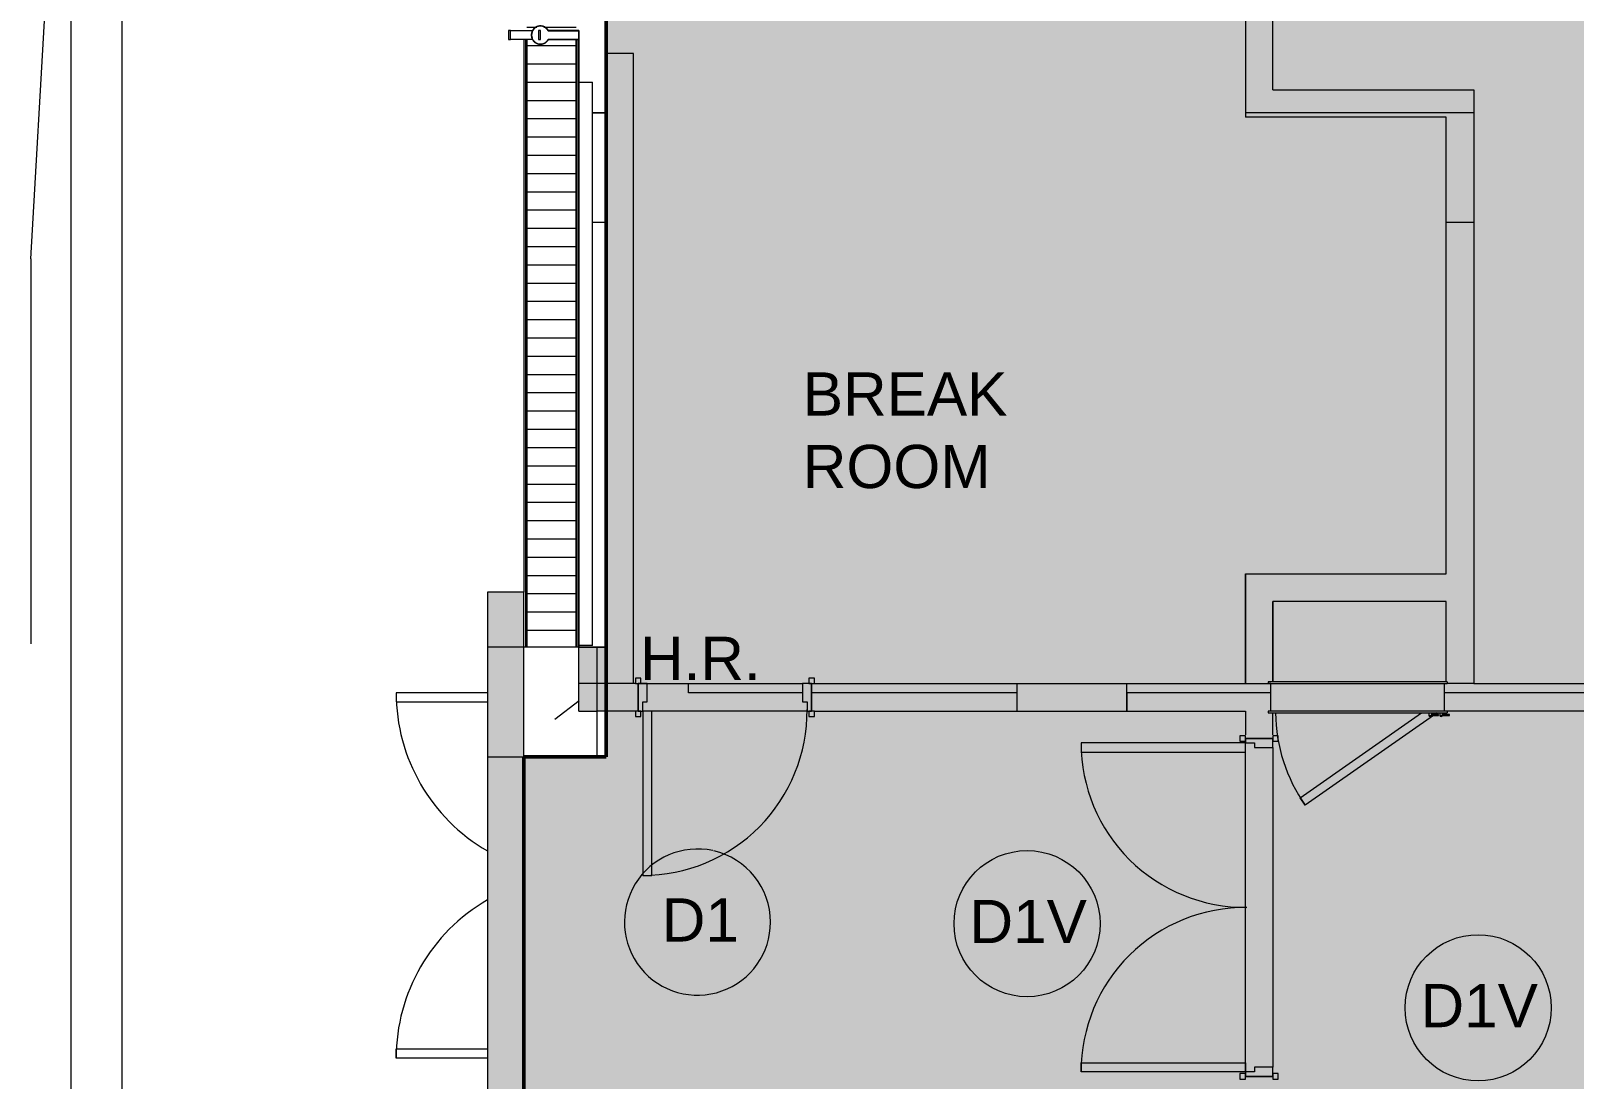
# Model space of a CAD drawing. Header units: millimetres. Extents: x 15878 to 679837, y -72324 to 391440.
# Drawn here: x 34639 to 43089, y 31742 to 37480 of the extents above; entities that cross this region are included whole.
import ezdxf

# ---------------------------------------------------------------- set-up
doc = ezdxf.new("R2010")
doc.units = ezdxf.units.MM
doc.linetypes.add('Demolished', pattern=[4.8, 3.2, -1.6])
for name, color, linetype, lineweight in [('A-DETL', 90, 'Continuous', 5), ('A-DETL-GENF', 92, 'Continuous', 5), ('A-DETL-THIN', 151, 'Continuous', 5), ('A-DOOR', 31, 'Continuous', 5), ('A-DOOR-FRAM', 31, 'Continuous', 5), ('A-FLOR', 192, 'Continuous', 5), ('A-GENM', 13, 'Continuous', 5), ('A-GLAZ-CWMG', 51, 'Continuous', 5), ('A-WALL', 113, 'Continuous', 5), ('A-WALL-PATT', 111, 'Continuous', 18), ('G-ANNO-TEXT', 231, 'Continuous', 5), ('Q-CASE', 31, 'Continuous', 5), ('S-BEAM', 12, 'Continuous', 5), ('S-COLS', 52, 'Continuous', 5), ('S-STRS', 31, 'Continuous', 5)]:
    doc.layers.add(name, color=color, linetype=linetype, lineweight=lineweight)
doc.styles.add('Swis721 BT_2', font='swiss.ttf', dxfattribs={"height": 236.51772})

# ---------------------------------------------------------------- blocks, each defined once
blk = doc.blocks.new('DLN-Double Door__X03_ - _M50_2000 x 2450 _WH_-V2-1_F')
at = {"layer": 'A-DOOR', "color": 253}
for p, q in [((-1000, -575), (-1000, -1075)), ((-950, -1075), (-950, -575)), ((950, -1075), (950, -575)), ((1000, -575), (1000, -1075)), ((-1000, -1075), (-950, -1075)), ((1000, -1075), (950, -1075))]:
    blk.add_line(p, q, dxfattribs=at)
for centre, start, end in [((-1000, -75), 270, 329.96922), ((1000, -75), 210.03078, 270)]:
    blk.add_arc(centre, 1000, start, end, dxfattribs=at)
blk = doc.blocks.new('DLN-Double Door__X03_ - _M31_1800 x 2450 _WH_-V37-1_F')
at = {"layer": 'A-DOOR', "color": 41}
for p, q in [((-850, -75), (-900, -75)), ((-900, -75), (-900, -975)), ((-850, -975), (-850, -75)), ((850, -75), (900, -75)), ((850, -975), (850, -75)), ((900, -75), (900, -975)), ((-900, -975), (-850, -975)), ((900, -975), (850, -975))]:
    blk.add_line(p, q, dxfattribs=at)
for centre, start, end in [((-900, -75), 270, 0.5), ((900, -75), 179.5, 270)]:
    blk.add_arc(centre, 900, start, end, dxfattribs=at)
at = {"layer": 'A-DOOR-FRAM', "color": 41}
for p, q in [((-910, 105), (-940, 105)), ((-940, 105), (-940, 75)), ((-910, 75), (-910, 105)), ((940, 105), (910, 105)), ((910, 105), (910, 75)), ((940, 75), (940, 105)), ((-940, 75), (-910, 75)), ((-875, 75), (-925, 75)), ((-925, 75), (-925, -75)), ((-875, -25), (-875, 75)), ((875, 75), (875, -25)), ((925, 75), (875, 75)), ((910, 75), (940, 75)), ((925, -75), (925, 75)), ((-910, -75), (-940, -75)), ((-940, -75), (-940, -105)), ((-925, -75), (-900, -75)), ((-910, -105), (-910, -75)), ((-900, -75), (-900, -25)), ((-900, -25), (-875, -25)), ((875, -25), (900, -25)), ((900, -25), (900, -75)), ((900, -75), (925, -75)), ((940, -75), (910, -75)), ((910, -75), (910, -105)), ((940, -105), (940, -75)), ((-940, -105), (-910, -105)), ((910, -105), (940, -105))]:
    blk.add_line(p, q, dxfattribs=at)
blk = doc.blocks.new('DLN-Single Door__X01_ - _M05_ 900 x 2450 _WH_-16935527-1_F')
at = {"layer": 'A-DOOR', "color": 41}
for p, q in [((-460, 105), (-490, 105)), ((-490, 105), (-490, 75)), ((-460, 75), (-460, 105)), ((490, 105), (460, 105)), ((460, 105), (460, 75)), ((490, 75), (490, 105)), ((-490, 75), (-460, 75)), ((460, 75), (490, 75)), ((-460, -75), (-490, -75)), ((-490, -75), (-490, -105)), ((-460, -105), (-460, -75)), ((-400, -75), (-450, -75)), ((-450, -75), (-450, -975)), ((-400, -975), (-400, -75)), ((490, -75), (460, -75)), ((460, -75), (460, -105)), ((490, -105), (490, -75)), ((-490, -105), (-460, -105)), ((460, -105), (490, -105)), ((-450, -975), (-400, -975))]:
    blk.add_line(p, q, dxfattribs=at)
blk.add_arc((-450, -75), 900, 270, 0.5, dxfattribs=at)
at = {"layer": 'A-DOOR-FRAM', "color": 41}
for p, q in [((-425, 75), (-475, 75)), ((-475, 75), (-475, -75)), ((-425, -25), (-425, 75)), ((425, 75), (425, -25)), ((475, 75), (425, 75)), ((475, -75), (475, 75)), ((-475, -75), (-450, -75)), ((-450, -75), (-450, -25)), ((-450, -25), (-425, -25)), ((425, -25), (450, -25)), ((450, -25), (450, -75)), ((450, -75), (475, -75))]:
    blk.add_line(p, q, dxfattribs=at)
blk = doc.blocks.new('Rectangular Mullion - DLN_8 x 75mm _WD_-16434437-1_F')
at = {"layer": 'A-GLAZ-CWMG'}
for p, q in [((37639.7, 37199.5), (37714.7, 37199.5)), ((37639.7, 34115.5), (37639.7, 37199.5)), ((37714.7, 34115.5), (37714.7, 37199.5)), ((37714.7, 34115.5), (37639.7, 34115.5))]:
    blk.add_line(p, q, dxfattribs=at)
blk = doc.blocks.new('DLN-Access Panel__AP02_ - _AP02a_ 900 x 1100 _WH_-14594547-1_F')
at = {"layer": 'A-DOOR', "color": 41}
for p, q in [((-414.3, 100), (287.2, 591.2)), ((315.9, 550.3), (-348.5, 85)), ((287.2, 591.2), (315.9, 550.3)), ((-464.6, 100), (-502.5, 100)), ((-502.5, 100), (-502.5, 95)), ((-502.5, 95), (-465, 95)), ((-490, 75), (-490, 85)), ((490, 85), (-490, 85)), ((-465, 97.5), (-465, 85)), ((-450, 85), (-450, 97.5)), ((-404.6, 100), (-442.5, 100)), ((-442.5, 100), (-442.5, 95)), ((-442.5, 95), (-405, 95)), ((-435.7, 85), (-421.4, 95)), ((-405, 97.5), (-405, 85)), ((-390, 85), (-390, 97.5)), ((490, 75), (490, 85)), ((-490, 75), (490, 75)), ((-490, -85), (-490, -75)), ((490, -75), (-490, -75)), ((490, -85), (490, -75)), ((-490, -85), (490, -85))]:
    blk.add_line(p, q, dxfattribs=at)
for centre, radius, start, end in [((-450, 75), 900, 0.65347, 35), ((-457.5, 97.5), 7.5, 360, 180), ((-457.5, 97.5), 7.5, 360, 160.52878), ((-457.5, 97.5), 2, 0, 180), ((-397.5, 97.5), 7.5, 360, 180), ((-397.5, 97.5), 7.5, 360, 160.52878), ((-397.5, 97.5), 2, 0, 180)]:
    blk.add_arc(centre, radius, start, end, dxfattribs=at)
at = {"layer": 'A-DOOR-FRAM', "color": 41}
for p, q in [((-475, 75), (-475, -75)), ((475, 75), (475, -75))]:
    blk.add_line(p, q, dxfattribs=at)
blk = doc.blocks.new('DLN-Surface Channel-S1 - 300x150 _WD_-16397748-1_F')
at = {"layer": 'Q-CASE'}
h = blk.add_hatch(dxfattribs=at)
h.set_pattern_fill('FP_7', color=256, style=0, pattern_type=2)
h.set_pattern_definition([(270, (0, 609.6), (100, 6e-15), [])])
h.paths.add_polyline_path([(23440, 135), (23302.5, 135), (23302.5, 120), (21300, 120), (21300, -135), (23440, -135), (23440, 120)], flags=0)
h.paths.add_polyline_path([(-5100, -135), (-5100, 135), (-8425.8, 135), (-8425.4, -18.6), (-8410.5, -31.9), (-8402, -53.6), (-8404.6, -76.8), (-8422.9, -99.7), (-8425, -102.9), (-8425, -135), (-5538.5, -135)], flags=0)
h.paths.add_polyline_path([(-8471.9, -16.7), (-8474.7, -16.7), (-8474.7, 135), (-9708, 135), (-9708, 125), (-10691, 125), (-10691, 135), (-10699, 135), (-10699, 125), (-11691, 125), (-11691, 135), (-11699, 135), (-11699, 125), (-12691, 125), (-12691, 135), (-12699, 135), (-12699, 125), (-13691, 125), (-13691, 135), (-13699, 135), (-13699, 125), (-14691, 125), (-14691, 135), (-14699, 135), (-14699, 125), (-15691, 125), (-15691, 135), (-15699, 135), (-15699, 125), (-16691, 125), (-16691, 135), (-16699, 135), (-16699, 125), (-17691, 125), (-17691, 135), (-17699, 135), (-17699, 125), (-18691, 125), (-18691, 135), (-18699, 135), (-18699, 125), (-19691, 125), (-19691, 135), (-19699, 135), (-19699, 125), (-20691, 125), (-20691, 135), (-20699, 135), (-20699, 125), (-21691, 125), (-21691, 135), (-21699, 135), (-21699, 125), (-22691, 125), (-22691, 135), (-22699, 135), (-22699, 125), (-23142, 125), (-23142, 135), (-23440, 135), (-23440, -135), (-8475, -133.8), (-8477.2, -99.7), (-8490.1, -87.3), (-8498.2, -65.4), (-8495.2, -42.3), (-8481.6, -23.2), (-8473.6, -17.9)], flags=0)
for p, q in [((-8425.9, 140), (-5100, 140)), ((-5100, 135), (-8425.9, 135)), ((-8425, -135), (-5100, -135)), ((-5100, -140), (-8425, -140)), ((-8425, -150), (-5400, -150))]:
    blk.add_line(p, q, dxfattribs=at)
blk = doc.blocks.new('Structural Framing 2 - Structural Framing 2-14365667-1_F')
at = {"layer": 'S-BEAM', "color": 253}
for p, q in [((37639.3, 37479.3), (37639.3, 37435.7)), ((37639.3, 37433.3), (37639.3, 37032.5)), ((37714.7, 37032.5), (37789.3, 37032.5)), ((37639.3, 34107.5), (37639.3, 36432.5)), ((37714.7, 36432.5), (37789.3, 36432.5)), ((37739.3, 34107.5), (37639.3, 34107.5)), ((37789.3, 34107.5), (37739.3, 34107.5))]:
    blk.add_line(p, q, dxfattribs=at)
at = {"layer": 'S-BEAM', "color": 41}
for p, q in [((40039.3, 33857.5), (40039.3, 33907.5)), ((40639.3, 33857.5), (40639.3, 33907.5)), ((40039.3, 33757.5), (40039.3, 33857.5)), ((40639.3, 33757.5), (40639.3, 33857.5))]:
    blk.add_line(p, q, dxfattribs=at)
blk = doc.blocks.new('DLN_Banner hook - DLN_Banner hook-13170166-1_F')
at = {"layer": 'A-GENM', "color": 253}
for p, q in [((-25, 0), (-25, -166.7)), ((-25, 0), (-21.8, 0)), ((-24.1, 0), (-25, 0)), ((21.8, 0), (-21.8, 0)), ((-21.8, 0), (-21.8, -166.7)), ((21.8, -166.7), (21.8, 0)), ((21.8, 0), (25, 0)), ((25, 0), (24.1, 0)), ((25, -166.7), (25, 0)), ((25, -210), (-25, -210)), ((-25, -210), (-25, -219.7)), ((-25, -219.7), (25, -219.7)), ((-25, -375.3), (-25, -251.1)), ((25, -219.7), (25, -210)), ((25, -251.1), (25, -375.3)), ((25, -374.6), (-25, -374.6)), ((-25, -374.6), (-25, -384.7)), ((-25, -384.7), (25, -384.7)), ((-25, -385.2), (-25, -384.7)), ((-25, -385.6), (25, -385.6)), ((25, -384.7), (25, -374.6)), ((25, -384.7), (25, -385.2))]:
    blk.add_line(p, q, dxfattribs=at)
at = {"layer": 'A-GENM', "color": 253, "flags": 128}
for points in [[(-25, -166.7), (-26.7, -167.7), (-28.4, -168.8), (-30, -170), (-31.6, -171.2), (-33.1, -172.5), (-34.6, -173.9), (-36, -175.3), (-37.4, -176.8), (-38.7, -178.3), (-39.9, -179.9), (-41.1, -181.5), (-42.2, -183.1), (-43.2, -184.8), (-44.2, -186.6), (-45.1, -188.4), (-45.9, -190.2), (-46.7, -192), (-47.3, -193.9), (-48, -195.8), (-48.5, -197.8), (-48.9, -199.7), (-49.3, -201.7), (-49.6, -203.7), (-49.8, -205.6), (-49.9, -207.6), (-50, -209.6), (-50, -211.6), (-49.9, -213.6), (-49.7, -215.6), (-49.4, -217.6), (-49.1, -219.6), (-48.7, -221.5), (-48.2, -223.5), (-47.6, -225.4), (-46.9, -227.3), (-46.2, -229.1), (-45.4, -231), (-44.5, -232.8), (-43.6, -234.5), (-42.6, -236.3), (-41.5, -237.9), (-40.3, -239.6), (-39.1, -241.2), (-37.8, -242.7), (-36.5, -244.2), (-35.1, -245.6), (-33.6, -247), (-32.1, -248.3), (-30.6, -249.6), (-29, -250.8), (-27.3, -251.9), (-25.6, -252.9), (-23.9, -253.9), (-22.1, -254.8), (-20.3, -255.7), (-18.5, -256.5), (-16.6, -257.2), (-14.7, -257.8), (-12.8, -258.3), (-10.8, -258.8), (-8.9, -259.2), (-6.9, -259.5), (-4.9, -259.8), (-2.9, -259.9), (-0.9, -260), (0, -260)], [(0, -260), (2, -260), (4, -259.8), (6, -259.6), (8, -259.4), (9.9, -259), (11.9, -258.6), (13.8, -258.1), (15.7, -257.5), (17.6, -256.8), (19.5, -256.1), (21.3, -255.2), (23.1, -254.3), (24.8, -253.4), (26.6, -252.4), (28.2, -251.3), (29.9, -250.1), (31.4, -248.9), (33, -247.6), (34.4, -246.2), (35.9, -244.8), (37.2, -243.4), (38.5, -241.9), (39.8, -240.3), (41, -238.7), (42.1, -237), (43.1, -235.3), (44.1, -233.6), (45, -231.8), (45.8, -230), (46.6, -228.1), (47.3, -226.2), (47.9, -224.3), (48.4, -222.4), (48.9, -220.5), (49.3, -218.5), (49.6, -216.5), (49.8, -214.5), (49.9, -212.5), (50, -210.5), (50, -208.5), (49.9, -206.5), (49.7, -204.6), (49.4, -202.6), (49.1, -200.6), (48.7, -198.6), (48.2, -196.7), (47.6, -194.8), (47, -192.9), (46.3, -191), (45.5, -189.2), (44.6, -187.4), (43.7, -185.6), (42.6, -183.9), (41.6, -182.2), (40.4, -180.6), (39.2, -179), (37.9, -177.4), (36.6, -175.9), (35.2, -174.5), (33.8, -173.1), (32.3, -171.8), (30.7, -170.5), (29.1, -169.4), (27.5, -168.2), (25.8, -167.2), (25, -166.7)]]:
    blk.add_lwpolyline(points, dxfattribs=at)
at = {"layer": 'A-GENM', "color": 253}
for start, end in [(116.7332, 270), (270, 63.2668)]:
    blk.add_arc((0, -210), 48.5, start, end, dxfattribs=at)

msp = doc.modelspace()

# ---------------------------------------------------------------- hatches: boundary and pattern name
at = {"layer": 'A-DETL-GENF', "transparency": 33554585}
msp.add_hatch(color=51, dxfattribs=at).paths.add_polyline_path([(37739.3, 7707.5), (39939.3, 7707.5), (39939.3, 9957.5), (41139.3, 9957.5), (41139.3, 11657.5), (39939.3, 11657.5), (39939.3, 31607.5), (42039.3, 31607.5), (42039.3, 30407.5), (43739.3, 30407.5), (43739.3, 31607.5), (52639.3, 31607.5), (52639.3, 33757.5), (52039.3, 33757.5), (52039.3, 34557.5), (50839.3, 34557.5), (50839.3, 35407.5), (48939.3, 35407.5), (48939.3, 40207.5), (52639.3, 40207.5), (52639.3, 45557.5), (37789.3, 45557.5), (37789.3, 33507.5), (37339.3, 33507.5), (37339.3, 8307.5), (37739.3, 8307.5)], flags=0)
at = {"layer": 'A-WALL-PATT', "lineweight": 5, "transparency": 33554432}
for points in [[(37939.3, 33907.5), (37939.3, 37357.5), (37789.3, 37357.5), (37789.3, 33907.5), (37865.3, 33907.5)], [(37789.3, 33907.5), (37789.3, 34107.5), (37639.3, 34107.5), (37639.3, 33907.5)], [(37949.3, 33757.5), (37964.3, 33757.5), (37964.3, 33907.5), (37639.3, 33907.5), (37639.3, 33757.5), (37865.3, 33757.5)]]:
    msp.add_hatch(color=253, dxfattribs=at).paths.add_polyline_path(points, flags=0)
at = {"layer": 'A-WALL-PATT', "lineweight": 5}
msp.add_hatch(color=253, dxfattribs=at).paths.add_polyline_path([(37339.3, 7407.5), (37339.3, 34407.5), (37139.3, 34407.5), (37139.3, 29012.5), (37189.3, 29012.5), (37189.3, 29002.5), (37139.3, 29002.5), (37139.3, 23612.5), (37189.3, 23612.5), (37189.3, 23602.5), (37139.3, 23602.5), (37139.3, 18212.5), (37189.3, 18212.5), (37189.3, 18202.5), (37139.3, 18202.5), (37139.3, 12812.5), (37189.3, 12812.5), (37189.3, 12802.5), (37139.3, 12802.5), (37139.3, 7407.5)], flags=0)
at = {"layer": 'A-WALL-PATT', "lineweight": 5, "transparency": 33554432}
h = msp.add_hatch(color=253, dxfattribs=at)
h.paths.add_polyline_path([(45039.3, 33757.5), (46964.3, 33757.5), (46964.3, 33907.5), (42379.3, 33907.5), (42379.3, 33757.5), (44889.3, 33757.5)], flags=0)
h.paths.add_polyline_path([(38914.3, 33757.5), (41429.3, 33757.5), (41429.3, 33907.5), (38914.3, 33907.5), (38914.3, 33807.5)], flags=0)
h.paths.add_polyline_path([(49089.3, 33757.5), (49089.3, 33907.5), (47914.3, 33907.5), (47914.3, 33757.5), (48913.9, 33757.5)], flags=0)
h = msp.add_hatch(color=253, dxfattribs=at)
h.paths.add_polyline_path([(41289.3, 31607.5), (41439.3, 31607.5), (41439.3, 31757.5), (41289.3, 31757.5), (41289.3, 31742.5)], flags=0)
h.paths.add_polyline_path([(41289.3, 33607.5), (41439.3, 33607.5), (41439.3, 33747.5), (41414.3, 33747.5), (41414.3, 33757.5), (41289.3, 33757.5), (41289.3, 33622.5)], flags=0)
at = {"layer": 'S-COLS'}
h = msp.add_hatch(dxfattribs=at)
h.set_pattern_fill('FP_15', color=253, style=0, pattern_type=2)
h.set_pattern_definition([(50, (0, 0), (3643.68, -318.78), [381, -4191]), (355, (0, 0), (-704.86, 3821.14), [304.8, -3352.8]), (100.451, (303.6, -26.6), (2938.85, 3502.33), [323.8, -3561.8]), (46.184, (0, 1016), (5421.6, -840.86), [571.5, -6286.5]), (96.636, (452, 946), (4748.05, 4948.55), [485.7, -5342.7]), (351.184, (0, 1016), (4748.1, 4948.5), [457.2, -5029.2]), (21, (508, 762), (3032.29, -2045.3), [381, -4191]), (326, (508, 762), (1236.04, 3683.76), [304.8, -3352.8]), (71.451, (760.7, 591.6), (4268.34, 1638.42), [323.8, -3561.8]), (37.5, (0, 0), (61.772, 1691.1), [167.64, -3144.52, 167.64, -3235.96, -3365.5]), (37.5, (0, 0), (61.772, 1691.1), [-6715.76, 167.64, -3197.86]), (7.5, (0, 0), (1336.393, 2003.61), [167.64, -1772.92, 167.64, -3068.32, -1282.7]), (7.5, (0, 0), (1336.393, 2003.61), [-5176.52, 167.64, -1115.06]), (327.5, (-1132.8, 0), (2711.818, -114.58), [167.64, -1102.36, 167.64, -3794.76, -5257.8]), (327.5, (-1132.8, 0), (2711.818, -114.58), [-5232.4, 167.64, -5090.16]), (317.5, (-1640.8, 0), (2962.59, 508.53), [167.64, -1483.36, 167.64, -2463.8, -3733.8]), (317.5, (-1640.8, 0), (2962.59, 508.53), [-4282.44, 167.64, -3566.16])])
h.paths.add_polyline_path([(37139.3, 33507.5), (37739.3, 33507.5), (37739.3, 34107.5), (37139.3, 34107.5), (37139.3, 33999.1)], flags=0)

# ---------------------------------------------------------------- linework, layer by layer
at = {"layer": 'A-DETL', "linetype": 'Demolished', "lineweight": 50}
for p, q in [((37789.3, 45557.5), (37789.3, 33507.5)), ((37789.3, 33507.5), (37339.3, 33507.5)), ((37339.3, 33507.5), (37339.3, 8307.5))]:
    msp.add_line(p, q, dxfattribs=at)
at = {"layer": 'A-DETL-THIN'}
for centre in [(40094, 32593.6), (42563.8, 32133)]:
    msp.add_circle(centre, 400, dxfattribs=at)
for start, end in [(77.95284, 360), (0, 77.14286)]:
    msp.add_arc((38289.3, 32602), 400, start, end, dxfattribs=at)
at = {"layer": 'A-FLOR'}
for p, q in [((35139, 5557.5), (35139.4, 51475.3)), ((34639.3, 36231.9), (34859.3, 40041.7)), ((37789.3, 38707.5), (37789.3, 33907.5)), ((37639.3, 37479.3), (37639.3, 37435.7)), ((37339.3, 37432.5), (37339.3, 34407.5)), ((37639.3, 37433.3), (37639.3, 34107.5)), ((41439.3, 37157.5), (42539.3, 37157.5)), ((42539.3, 37157.5), (42539.3, 33907.5)), ((37639.3, 37032.5), (37639.3, 36432.5)), ((37789.3, 37032.5), (37714.7, 37032.5)), ((42539.3, 37032.5), (41289.3, 37032.5)), ((42389.3, 37007.5), (41289.3, 37007.5)), ((42389.3, 34507.5), (42389.3, 37007.5)), ((37714.7, 36432.5), (37789.3, 36432.5)), ((42389.3, 36432.5), (42539.3, 36432.5)), ((34639.3, 36231.9), (34639.3, 34124.6)), ((41289.3, 33907.5), (41289.3, 34507.5)), ((41289.3, 34507.5), (42389.3, 34507.5)), ((42389.3, 34357.5), (41439.3, 34357.5)), ((41439.3, 34357.5), (41439.3, 33917.5)), ((42389.3, 33917.5), (42389.3, 34357.5)), ((37789.3, 34107.5), (37339.3, 34107.5)), ((37949.3, 33907.5), (38864.3, 33907.5)), ((38239.3, 33857.5), (38239.3, 33907.5)), ((38929.3, 33907.5), (41289.3, 33907.5)), ((42379.3, 33907.5), (42389.3, 33907.5)), ((42539.3, 33907.5), (46949.3, 33907.5)), ((38864.3, 33857.5), (38239.3, 33857.5)), ((40039.3, 33857.5), (38914.3, 33857.5)), ((40039.3, 33757.5), (40039.3, 33857.5)), ((41429.3, 33857.5), (40639.3, 33857.5)), ((40639.3, 33857.5), (40639.3, 33757.5)), ((46964.3, 33857.5), (42379.3, 33857.5)), ((37949.3, 33757.5), (37739.3, 33757.5)), ((44739.3, 33757.5), (42379.3, 33757.5)), ((41439.3, 33622.5), (41439.3, 33607.5))]:
    msp.add_line(p, q, dxfattribs=at)
at = {"layer": 'A-WALL', "color": 253}
for p, q in [((37789.3, 38707.5), (37789.3, 37357.5)), ((37639.3, 37479.3), (37639.3, 37435.7)), ((37639.3, 33757.5), (37639.3, 37433.3)), ((37639.3, 34107.5), (37789.3, 34107.5))]:
    msp.add_line(p, q, dxfattribs=at)
at = {"layer": 'A-WALL', "color": 41}
for p, q in [((41289.3, 37867.5), (41289.3, 37007.5)), ((41439.3, 37157.5), (41439.3, 37867.5)), ((37789.3, 37357.5), (37789.3, 33907.5)), ((37939.3, 37357.5), (37789.3, 37357.5)), ((37939.3, 33907.5), (37939.3, 37357.5)), ((41289.3, 34507.5), (41289.3, 33907.5)), ((41289.3, 34507.5), (41289.3, 34507.5)), ((41439.3, 33917.5), (41439.3, 34357.5)), ((41439.3, 34357.5), (41439.3, 34357.5)), ((37949.3, 33907.5), (37639.3, 33907.5)), ((37964.3, 33757.5), (37964.3, 33907.5)), ((38914.3, 33907.5), (38914.3, 33757.5)), ((41289.3, 33907.5), (41414.3, 33907.5)), ((41429.3, 33907.5), (41414.3, 33907.5)), ((42394.3, 33907.5), (42394.3, 33907.5)), ((42539.3, 33907.5), (42394.3, 33907.5)), ((37639.3, 33757.5), (37739.3, 33757.5)), ((38889.3, 33757.5), (37989.3, 33757.5)), ((38929.3, 33757.5), (41289.3, 33757.5)), ((41289.3, 33757.5), (41289.3, 33627)), ((41439.3, 33627), (41439.3, 33747.5)), ((41289.3, 33607.5), (41439.3, 33607.5)), ((41289.3, 31782.5), (41289.3, 33582.5)), ((41439.3, 33557.5), (41439.3, 31807.5)), ((41439.3, 31757.5), (41289.3, 31757.5))]:
    msp.add_line(p, q, dxfattribs=at)
at = {"layer": 'A-WALL', "color": 9, "lineweight": 20}
for p, q in [((37339.3, 34407.5), (37139.3, 34407.5)), ((37139.3, 34407.5), (37139.3, 29012.5))]:
    msp.add_line(p, q, dxfattribs=at)
at = {"layer": 'A-WALL', "color": 61, "lineweight": 20}
msp.add_line((37339.3, 12607.5), (37339.3, 34407.5), dxfattribs=at)
at = {"layer": 'S-COLS', "color": 9, "lineweight": 20}
for p, q in [((37739.3, 34107.5), (37139.3, 34107.5)), ((37139.3, 34107.5), (37139.3, 33507.5)), ((37739.3, 33507.5), (37739.3, 34107.5)), ((37139.3, 33507.5), (37339.3, 33507.5))]:
    msp.add_line(p, q, dxfattribs=at)
at = {"layer": 'S-COLS', "color": 61, "lineweight": 20}
msp.add_line((37339.3, 33507.5), (37739.3, 33507.5), dxfattribs=at)
at = {"layer": 'S-STRS'}
msp.add_line((34859.3, 5230.8), (34859.3, 40021.7), dxfattribs=at)

# ---------------------------------------------------------------- block references
at = {"layer": 'A-DOOR', "color": 41}
msp.add_blockref('DLN-Single Door__X01_ - _M05_ 900 x 2450 _WH_-16935527-1_F', (38439.3, 33832.5), dxfattribs=at)
for name, p, rotation in [('DLN-Access Panel__AP02_ - _AP02a_ 900 x 1100 _WH_-14594547-1_F', (41904.3, 33832.5), 180), ('DLN-Double Door__X03_ - _M31_1800 x 2450 _WH_-V37-1_F', (41364.3, 32682.5), 270)]:
    msp.add_blockref(name, p, dxfattribs=dict(at, rotation=rotation))
at = {"layer": 'A-DOOR', "color": 253, "rotation": 270.0000000000002}
msp.add_blockref('DLN-Double Door__X03_ - _M50_2000 x 2450 _WH_-V2-1_F', (37714.3, 32857.5), dxfattribs=at)
at = {"layer": 'A-GENM', "color": 253, "rotation": 269.9999999999998}
msp.add_blockref('DLN_Banner hook - DLN_Banner hook-13170166-1_F', (37639.3, 37457.5), dxfattribs=at)
at = {"layer": 'A-GLAZ-CWMG'}
msp.add_blockref('Rectangular Mullion - DLN_8 x 75mm _WD_-16434437-1_F', (0, 0), dxfattribs=at)
at = {"layer": 'Q-CASE', "rotation": 270.0000000000001}
msp.add_blockref('DLN-Surface Channel-S1 - 300x150 _WD_-16397748-1_F', (37489.3, 29007.4), dxfattribs=at)
at = {"layer": 'S-BEAM', "color": 41}
msp.add_blockref('Structural Framing 2 - Structural Framing 2-14365667-1_F', (0, 0), dxfattribs=at)

# ---------------------------------------------------------------- texts
at = {"layer": 'G-ANNO-TEXT', "color": 7, "char_height": 236.52, "attachment_point": 1, "line_spacing_factor": 1.00667, "style": 'Swis721 BT_2'}
for s, insert, width in [('BREAK\\PROOM', (38866.2, 35611.2), 1281), ('H.R.', (37974.7, 34164.2), 765), ('D1', (38094, 32732.1), 495), ('D1V', (39778.8, 32723.7), 738), ('D1V', (42248.5, 32263.1), 738)]:
    msp.add_mtext(s, dxfattribs=dict(at, insert=insert, width=width))

doc.saveas('drawing.dxf')
